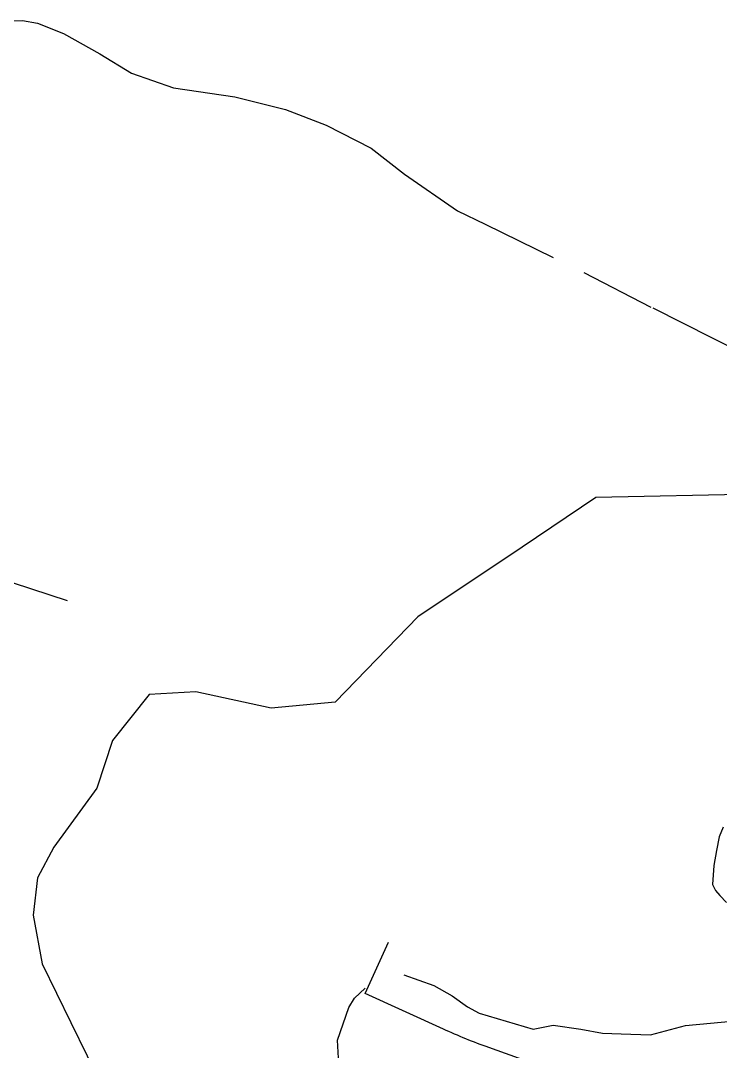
# Model space of a CAD drawing. Header units: metres. Extents: x 222509 to 223547, y 765290 to 766147.
# Drawn here: x 222865.1 to 222982.7, y 765973.2 to 766146.6 of the extents above; entities that cross this region are included whole.
import ezdxf

# ---------------------------------------------------------------- set-up
doc = ezdxf.new("R2010")
doc.units = ezdxf.units.M
doc.linetypes.add('DASHED', pattern=[19.05, 12.7, -6.35])
doc.layers.add('M1510', color=8, linetype='Continuous', lineweight=25)
doc.layers.add('M2405', color=8, linetype='DASHED', lineweight=25)
doc.layers.add('M2606', color=253, linetype='Continuous')
doc.layers.add('polgon', color=7, linetype='Continuous')

# ---------------------------------------------------------------- blocks, each defined once
blk = doc.blocks.new('G$C122A9018')
at = {"layer": 'polgon', "color": 6}
blk.add_lwpolyline([(223027.47006, 765901.73225, -0.038095056), (223027.51463, 765911.62251), (223029.29541, 765933.65222, 0.338749311), (223021.39265, 765945.91205), (222943.81306, 765973.79099, -0.020675168), (222936.15579, 765976.90577), (222923.00533, 765982.89992), (222926.94553, 765991.54427)], format="xyb", dxfattribs=at)
blk = doc.blocks.new('G$CEBE070F1')
at = {"layer": 'M1510'}
for points in [[(223006.52, 766074.93, 508.79), (222988.83, 766066.89, 510.81), (222961.8, 766066.32, 511.35), (222949.4, 766058, 512.1), (222931.87, 766046.25, 513.14), (222924.99, 766039.15, 514.2), (222917.96, 766031.9, 514.36), (222907.19, 766030.91, 516.69), (222894.54, 766033.65, 516.3), (222886.72, 766033.22, 514.33), (222880.55, 766025.46, 513.3), (222877.9, 766017.43, 511.82), (222870.68, 766007.49, 510.73), (222867.91, 766002.38, 509.95), (222867.18, 765996.1, 509.98), (222868.69, 765987.89, 509.69), (222873.54, 765978, 510.03), (222879.04, 765966.81, 510.06), (222887.04, 765960.01, 510.01), (222894.12, 765956.58, 510.03), (222903.24, 765952.17, 509.36)], [(222872.96, 766048.93, 507.75), (222863.87, 766051.94, 506.64), (222860.4, 766053.09, 505.79), (222858.79, 766052.77, 505.69), (222857.2, 766052.44, 505.66), (222855.66, 766051.83, 505.66), (222854.27, 766051.27, 505.66), (222853.03, 766050.78, 505.69), (222852.14, 766048.73, 505.71), (222851.33, 766046.69, 505.81), (222851.77, 766043.7, 505.94), (222855.03, 766038.09, 505.79), (222859.96, 766032.32, 507.42)], [(222910.4, 765948.22, 512.28), (222911.36, 765946.78, 512.39), (222912.33, 765946.23, 512.44), (222913.85, 765946.18, 512.47), (222915.29, 765946.55, 512.35), (222916.31, 765946.82, 512.26), (222917.13, 765946.89, 512.21), (222918.62, 765946.85, 512.21), (222919.93, 765947.33, 512.26), (222921.61, 765948.88, 512.39), (222922.67, 765951.08, 512.61), (222923.16, 765952.95, 512.85), (222923.99, 765954.33, 513), (222925.46, 765957.79, 513.48), (222925.63, 765959.23, 513.64), (222925.01, 765960.58, 513.78), (222923.77, 765961.97, 513.73), (222921.63, 765965, 513.47), (222918.77, 765968, 513.42), (222918.34, 765975.04, 513.56), (222920.24, 765980.56, 513.74), (222921.24, 765982.09, 513.8), (222923.01, 765983.8, 513.8)]]:
    blk.add_polyline3d(points, dxfattribs=at)
at = {"layer": 'M2405'}
for points in [[(222863.01, 766146.51, 484.02), (222865.39, 766146.55, 484.08), (222867.94, 766146.1, 484.17), (222872.3, 766144.4, 484.41), (222878.39, 766140.99, 485.85), (222883.75, 766137.72, 487.07), (222890.78, 766135.23, 487.98), (222901.09, 766133.75, 488.92), (222909.61, 766131.62, 490.19), (222916.47, 766128.99, 491.46), (222924.03, 766125.09, 492.94), (222929.61, 766120.74, 494.58), (222938.53, 766114.57, 497.02), (222943.19, 766112.31, 497.61), (222959.76, 766104.19, 499.25), (222971.35, 766098.21, 500.86), (222981.35, 766093.2, 502.89), (222994.43, 766086.68, 504.92)], [(222983.17, 766010.88, 517.77), (222982.52, 766009.23, 517.82), (222982.05, 766006.95, 517.93), (222981.6, 766004.44, 517.95), (222981.4, 766001.25, 518), (222981.9, 766000.2, 518.01), (222982.61, 765999.36, 518.16), (222983.74, 765998.23, 518.24)]]:
    blk.add_polyline3d(points, dxfattribs=at)
at = {"layer": 'M2606'}
blk.add_polyline3d([(222929.53, 765986.05, 514.39), (222934.55, 765984.26, 514.69), (222937.64, 765982.51, 514.59), (222940.23, 765980.68, 514.58), (222942.19, 765979.61, 514.75), (222946.69, 765978.27, 514.8), (222951.24, 765976.92, 514.85), (222954.63, 765977.56, 515.28), (222959.24, 765976.92, 515.43), (222962.92, 765976.21, 515.5), (222966.03, 765976.11, 515.61), (222970.99, 765975.96, 515.79), (222976.86, 765977.5, 516.95), (222987.06, 765978.46, 518.11), (222994.99, 765977.29, 519.2), (223001.43, 765977.92, 519.7), (223004.79, 765978.25, 519.95), (223012.78, 765975.12, 520.93), (223017.58, 765973.13, 521.34)], dxfattribs=at)

msp = doc.modelspace()

# ---------------------------------------------------------------- block references
for name in ['G$CEBE070F1', 'G$C122A9018']:
    msp.add_blockref(name, (0, 0))

doc.saveas('drawing.dxf')
